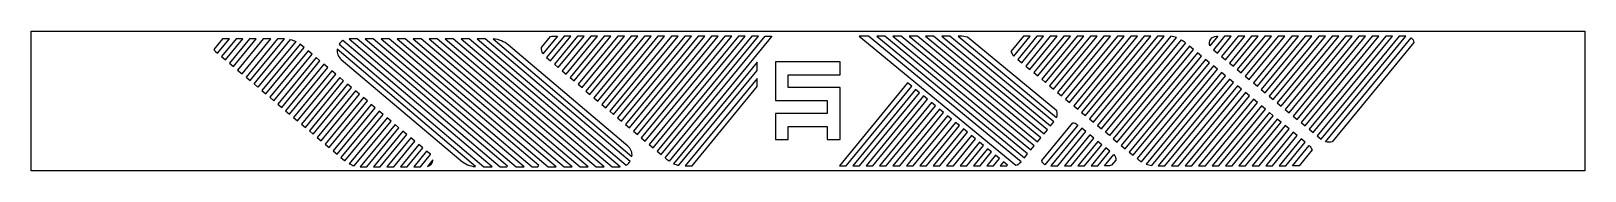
# Model space of a CAD drawing. Header units: centimetres. Extents: x -30 to 30, y 6 to 11.4.
import ezdxf

# ---------------------------------------------------------------- set-up
doc = ezdxf.new("R2010")
doc.units = ezdxf.units.CM
doc.layers.get('0').update_dxf_attribs({"linetype": 'CONTINUOUS'})

msp = doc.modelspace()

# ---------------------------------------------------------------- linework, layer by layer
for points in [[(-30, 11.449), (30, 11.449), (30, 6.036), (-30, 6.036)], [(-22.085, 11.143), (-22.643, 10.463), (-22.491, 10.334), (-21.826, 11.143)], [(-21.567, 11.143), (-22.338, 10.205), (-22.185, 10.075), (-21.308, 11.143)], [(-21.04, 11.143), (-22.027, 9.941), (-21.849, 9.79), (-20.738, 11.143)], [(-20.479, 11.143), (-21.696, 9.661), (-21.544, 9.532), (-20.22, 11.143)], [(-11.609, 6.222), (-17.413, 11.142), (-17.722, 11.142), (-11.892, 6.2), (-11.627, 6.2)], [(-16.794, 11.142), (-17.104, 11.142), (-11.274, 6.2), (-10.964, 6.2)], [(-10.395, 6.242), (-16.176, 11.142), (-16.485, 11.142), (-10.655, 6.2), (-10.43, 6.2)], [(-10.037, 6.2), (-9.727, 6.2), (-15.557, 11.142), (-15.867, 11.142)], [(-9.418, 6.2), (-9.109, 6.2), (-14.939, 11.142), (-15.248, 11.142)], [(-8.799, 6.2), (-8.49, 6.2), (-14.32, 11.142), (-14.63, 11.142)], [(-13.702, 11.143), (-14.011, 11.143), (-8.181, 6.2), (-7.872, 6.2)], [(-13.083, 11.143), (-13.392, 11.143), (-7.562, 6.2), (-7.253, 6.2)], [(-9.419, 11.249), (-10.098, 10.423), (-9.946, 10.293), (-9.16, 11.249)], [(-8.901, 11.249), (-9.793, 10.164), (-9.641, 10.035), (-8.642, 11.249)], [(-8.383, 11.249), (-9.488, 9.905), (-9.335, 9.776), (-8.125, 11.249)], [(-7.866, 11.249), (-9.183, 9.647), (-9.03, 9.517), (-7.607, 11.249)], [(-7.348, 11.249), (-8.878, 9.388), (-8.725, 9.259), (-7.089, 11.249)], [(-6.83, 11.249), (-8.573, 9.129), (-8.42, 9), (-6.571, 11.249)], [(-6.313, 11.249), (-8.267, 8.871), (-8.115, 8.741), (-6.054, 11.249)], [(-5.795, 11.249), (-7.962, 8.612), (-7.81, 8.483), (-5.536, 11.249)], [(-5.277, 11.249), (-7.657, 8.353), (-7.504, 8.224), (-5.018, 11.249)], [(-4.759, 11.249), (-7.352, 8.095), (-7.199, 7.965), (-4.501, 11.249)], [(-4.242, 11.249), (-7.047, 7.836), (-6.894, 7.706), (-3.983, 11.249)], [(-3.724, 11.249), (-6.742, 7.577), (-6.589, 7.448), (-3.465, 11.249)], [(-3.206, 11.249), (-6.436, 7.318), (-6.284, 7.189), (-2.947, 11.249)], [(-2.688, 11.249), (-6.131, 7.06), (-5.979, 6.93), (-2.43, 11.249)], [(-2.171, 11.249), (-5.826, 6.801), (-5.674, 6.672), (-1.912, 11.249)], [(2.652, 11.249), (8.354, 6.541), (8.481, 6.695), (2.966, 11.249)], [(3.28, 11.249), (8.608, 6.85), (8.735, 7.005), (3.594, 11.249)], [(3.908, 11.249), (8.862, 7.159), (8.989, 7.314), (4.222, 11.249)], [(4.536, 11.249), (9.116, 7.468), (9.243, 7.623), (4.85, 11.249)], [(5.165, 11.249), (9.37, 7.777), (9.497, 7.932), (5.479, 11.249)], [(8.839, 11.25), (8.101, 10.351), (8.255, 10.223), (9.098, 11.25)], [(9.357, 11.25), (8.408, 10.095), (8.562, 9.967), (9.616, 11.25)], [(9.875, 11.25), (8.716, 9.839), (8.87, 9.711), (10.134, 11.25)], [(10.392, 11.25), (9.023, 9.583), (9.177, 9.455), (10.651, 11.25)], [(10.91, 11.249), (9.331, 9.327), (9.484, 9.2), (11.169, 11.249)], [(11.428, 11.249), (9.638, 9.072), (9.792, 8.944), (11.687, 11.249)], [(11.946, 11.249), (9.946, 8.816), (10.099, 8.688), (12.204, 11.249)], [(12.465, 11.249), (10.26, 8.554), (10.414, 8.426), (12.723, 11.249)], [(12.981, 11.249), (10.561, 8.304), (10.714, 8.176), (13.24, 11.249)], [(13.499, 11.249), (10.868, 8.048), (11.022, 7.92), (13.758, 11.249)], [(11.944, 7.152), (14.889, 10.736), (14.735, 10.864), (11.79, 7.28)], [(16.087, 11.249), (15.655, 10.723), (15.809, 10.595), (16.346, 11.249)], [(16.605, 11.249), (15.962, 10.467), (16.116, 10.339), (16.864, 11.249)], [(17.123, 11.249), (16.27, 10.212), (16.424, 10.084), (17.382, 11.249)], [(17.64, 11.249), (16.577, 9.956), (16.731, 9.828), (17.899, 11.249)], [(18.158, 11.249), (16.885, 9.7), (17.039, 9.572), (18.417, 11.249)], [(17.197, 9.44), (17.351, 9.312), (18.942, 11.249), (18.683, 11.249)], [(17.504, 9.184), (17.658, 9.056), (19.46, 11.249), (19.201, 11.249)], [(17.812, 8.929), (17.965, 8.801), (19.978, 11.249), (19.719, 11.249)], [(18.119, 8.673), (18.273, 8.545), (20.495, 11.249), (20.236, 11.249)], [(18.427, 8.417), (18.58, 8.289), (21.013, 11.249), (20.754, 11.249)], [(18.734, 8.161), (18.888, 8.033), (21.531, 11.249), (21.272, 11.249)], [(19.042, 7.905), (19.195, 7.777), (22.048, 11.249), (21.79, 11.249)], [(19.349, 7.649), (19.503, 7.521), (22.566, 11.249), (22.307, 11.249)], [(19.657, 7.393), (19.81, 7.265), (23.084, 11.249), (22.825, 11.249)], [(-20.781, 8.885), (-20.628, 8.755), (-19.151, 10.553), (-19.303, 10.683)], [(-20.476, 8.626), (-20.323, 8.497), (-18.846, 10.295), (-18.998, 10.424)], [(-1.26, 10.259), (-1.26, 8.759), (0.74, 8.759), (0.74, 8.259), (-1.26, 8.259), (-1.26, 7.259), (-0.762, 7.259), (-0.762, 7.759), (0.738, 7.759), (0.738, 7.259), (1.24, 7.259), (1.24, 9.259), (-0.76, 9.259), (-0.76, 9.759), (1.24, 9.759), (1.24, 10.259)], [(12.252, 6.897), (15.197, 10.48), (15.043, 10.608), (12.098, 7.024)], [(12.559, 6.641), (15.504, 10.225), (15.35, 10.353), (12.405, 6.769)], [(-20.171, 8.367), (-20.018, 8.238), (-18.541, 10.036), (-18.693, 10.165)], [(-19.865, 8.109), (-19.713, 7.979), (-18.235, 9.777), (-18.388, 9.907)], [(-19.56, 7.85), (-19.408, 7.721), (-17.93, 9.519), (-18.083, 9.648)], [(-1.963, 9.612), (-4.738, 6.236), (-4.479, 6.236), (-1.963, 9.297)], [(-19.255, 7.591), (-19.103, 7.462), (-17.625, 9.26), (-17.778, 9.389)], [(-18.95, 7.333), (-18.797, 7.203), (-17.32, 9.001), (-17.473, 9.131)], [(4.003, 9.318), (3.848, 9.445), (1.211, 6.236), (1.47, 6.236)], [(4.311, 9.063), (4.157, 9.19), (1.729, 6.236), (1.988, 6.236)], [(13.783, 6.24), (16.426, 9.457), (16.273, 9.585), (13.524, 6.24)], [(14.301, 6.24), (16.734, 9.201), (16.58, 9.329), (14.042, 6.24)], [(14.567, 6.24), (14.826, 6.24), (17.046, 8.941), (16.892, 9.069)], [(-18.645, 7.074), (-18.492, 6.945), (-17.015, 8.743), (-17.167, 8.872)], [(-18.34, 6.815), (-18.187, 6.686), (-16.71, 8.484), (-16.862, 8.613)], [(4.62, 8.808), (4.465, 8.936), (2.246, 6.236), (2.505, 6.236)], [(4.928, 8.554), (4.774, 8.681), (2.764, 6.236), (3.023, 6.236)], [(5.236, 8.299), (5.082, 8.426), (3.282, 6.236), (3.541, 6.236)], [(15.085, 6.24), (15.344, 6.24), (17.353, 8.686), (17.2, 8.814)], [(17.661, 8.43), (17.507, 8.558), (15.603, 6.24), (15.861, 6.24)], [(5.545, 8.044), (5.391, 8.172), (3.8, 6.236), (4.059, 6.236)], [(5.854, 7.789), (5.699, 7.917), (4.318, 6.236), (4.577, 6.236)], [(17.968, 8.174), (17.814, 8.302), (16.12, 6.24), (16.379, 6.24)], [(16.638, 6.24), (16.897, 6.24), (18.276, 7.918), (18.122, 8.046)], [(-16.774, 6.2), (-16.516, 6.2), (-15.489, 7.449), (-15.642, 7.578)], [(-16.257, 6.2), (-15.998, 6.2), (-15.184, 7.19), (-15.337, 7.32)], [(6.162, 7.535), (6.008, 7.662), (4.836, 6.236), (5.094, 6.236)], [(6.47, 7.28), (6.316, 7.407), (5.353, 6.236), (5.612, 6.236)], [(9.641, 6.24), (10.726, 7.56), (10.571, 7.687), (9.382, 6.24)], [(10.159, 6.24), (11.035, 7.306), (10.88, 7.433), (9.9, 6.24)], [(18.583, 7.662), (18.429, 7.79), (17.156, 6.24), (17.415, 6.24)], [(18.891, 7.406), (18.737, 7.534), (17.673, 6.24), (17.932, 6.24)], [(18.191, 6.24), (18.45, 6.24), (19.198, 7.15), (19.044, 7.278)], [(-15.739, 6.2), (-15.48, 6.2), (-14.879, 6.932), (-15.031, 7.061)], [(6.779, 7.025), (6.625, 7.153), (5.871, 6.236), (6.13, 6.236)], [(7.087, 6.771), (6.933, 6.898), (6.389, 6.236), (6.648, 6.236)], [(7.396, 6.516), (7.242, 6.643), (6.906, 6.236), (7.165, 6.236)], [(10.677, 6.24), (11.344, 7.052), (11.189, 7.179), (10.418, 6.24)], [(11.194, 6.24), (11.653, 6.798), (11.498, 6.925), (10.936, 6.24)], [(7.704, 6.261), (7.55, 6.389), (7.424, 6.236), (7.683, 6.236)]]:
    msp.add_lwpolyline(points, close=True)
for points in [[(-22.344, 11.143), (-22.603, 11.143), (-22.938, 10.734, 0.085927), (-22.879, 10.663), (-22.796, 10.593)], [(-19.983, 11.116, -0.053367), (-19.782, 11.045), (-21.239, 9.273), (-21.391, 9.402)], [(-19.61, 10.94), (-21.086, 9.143), (-20.934, 9.014), (-19.456, 10.812), (-19.566, 10.905, 0.01394)], [(-18.105, 10.942), (-12.511, 6.2), (-12.201, 6.2), (-17.958, 11.08, 0.113231)], [(-6.87, 6.4), (-12.465, 11.143), (-12.774, 11.143), (-7.016, 6.262, 0.113255)], [(-12.153, 11.141), (-6.797, 6.6, 0.250019), (-6.953, 6.993), (-11.567, 10.905, 0.161993)], [(-9.946, 11.238, -0.055483), (-9.847, 11.249), (-9.678, 11.249), (-10.235, 10.572, -0.140296), (-10.297, 10.811)], [(-5.366, 6.416, -0.023114), (-5.439, 6.473), (-5.521, 6.542), (-1.653, 11.249), (-1.394, 11.249)], [(8.227, 6.387), (2.337, 11.249), (1.977, 11.249), (8.025, 6.256, 0.136092)], [(5.872, 11.249), (5.793, 11.249), (9.601, 8.105, 0.142434), (9.611, 8.356), (6.157, 11.208, 0.072439)], [(7.948, 10.48), (8.58, 11.25), (8.322, 11.25), (7.837, 10.66, 0.119163)], [(14.012, 11.244), (11.175, 7.792), (11.329, 7.664), (14.232, 11.197, 0.05637)], [(14.42, 11.11, -0.040093), (14.551, 11.018), (14.582, 10.992), (11.637, 7.408), (11.483, 7.536)], [(15.522, 10.877, -0.530149), (15.775, 11.249), (15.828, 11.249)], [(20.246, 7.165, -0.146856), (19.987, 7.165), (23.294, 11.19, -0.20753), (23.396, 10.999)], [(-18.021, 10.349), (-13.407, 6.437, 0.155224), (-12.847, 6.204), (-12.838, 6.215), (-18.178, 10.742, 0.249452)], [(-4.982, 6.254), (-1.963, 9.927), (-1.963, 10.242), (-5.188, 6.317, 0.054195)], [(12.872, 6.392), (15.812, 9.969), (15.658, 10.097), (12.713, 6.513), (12.762, 6.472, 0.034003)], [(13.272, 6.249), (16.119, 9.713), (15.965, 9.841), (13.057, 6.302, 0.055612)], [(-17.882, 6.427), (-16.405, 8.225), (-16.557, 8.355), (-18.035, 6.557), (-17.894, 6.437, 0.003873)], [(-17.52, 6.238), (-16.099, 7.967), (-16.252, 8.096), (-17.715, 6.316, 0.052591)], [(-17.247, 6.2), (-17.033, 6.2), (-15.794, 7.708), (-15.947, 7.837), (-17.291, 6.201, 0.011041)], [(10.225, 7.896, -0.176571), (10.386, 7.839), (10.417, 7.814), (9.151, 6.274, -0.218732), (9.031, 6.443)], [(-14.582, 6.68), (-14.726, 6.802), (-15.221, 6.2), (-14.962, 6.2), (-14.574, 6.673, 0.010277)], [(11.725, 6.256, -0.089642), (11.638, 6.24), (11.453, 6.24), (11.807, 6.671, -0.25145), (11.883, 6.448)], [(19.351, 7.022, -0.117468), (19.468, 6.849), (18.968, 6.24), (18.709, 6.24)], [(-14.486, 6.465), (-14.698, 6.207, 0.342088)]]:
    msp.add_lwpolyline(points, format="xyb", close=True)

doc.saveas('drawing.dxf')
